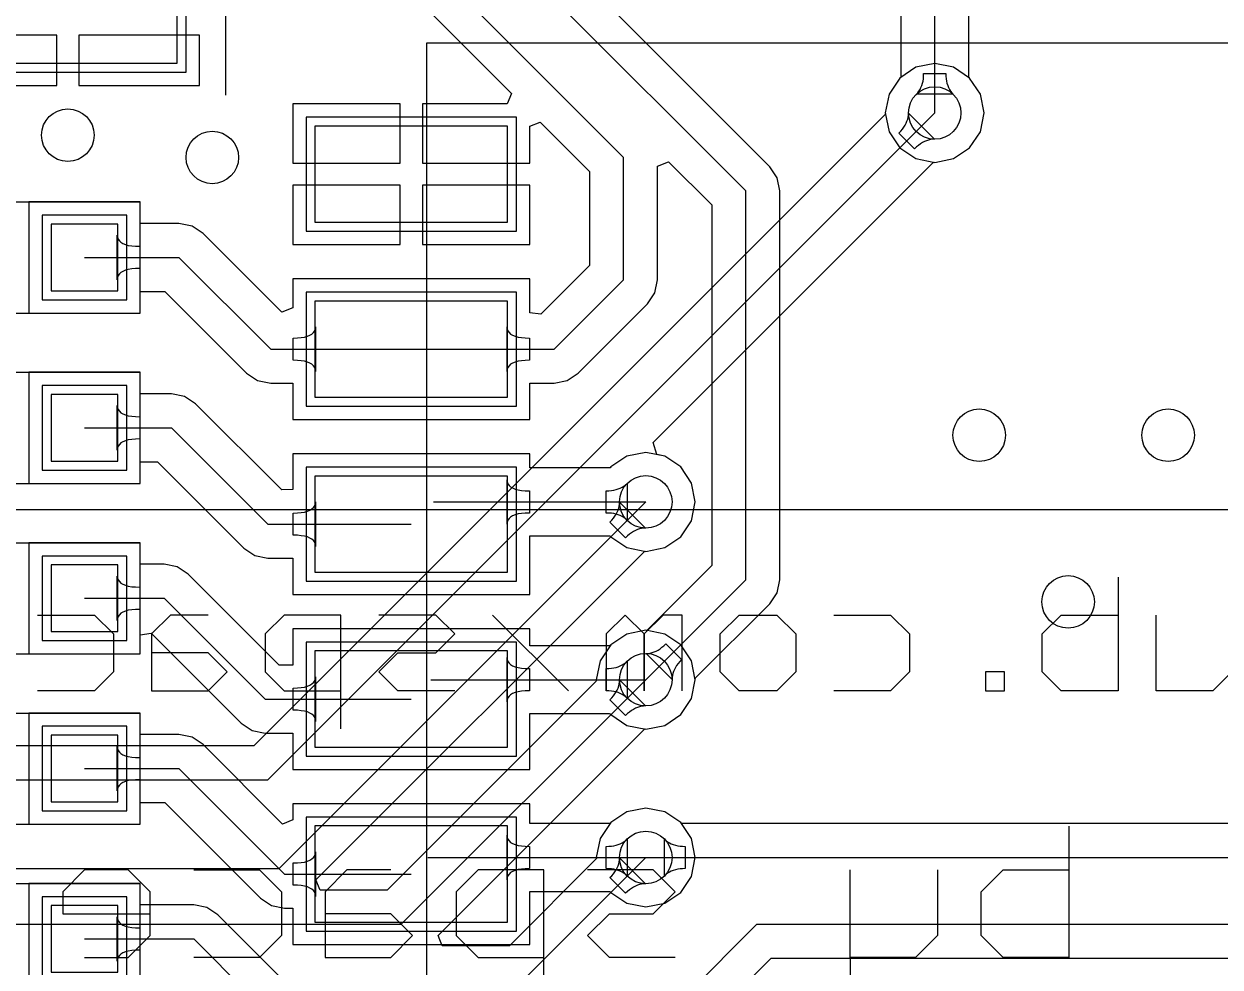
# Model space of a CAD drawing. Header units: millimetres. Extents: x 45 to 153, y 65 to 102.
# Drawn here: x 83.19 to 96.86, y 75.33 to 86.11 of the extents above; entities that cross this region are included whole.
import ezdxf

# ---------------------------------------------------------------- set-up
doc = ezdxf.new("R2010")
doc.units = ezdxf.units.MM
for name, color, linetype in [('BottomLayer', 5, 'Continuous'), ('BottomOverlay', 54, 'Continuous'), ('MultiLayer', 9, 'Continuous'), ('TopLayer', 1, 'Continuous'), ('TopOverlay', 2, 'Continuous'), ('TopPaste', 8, 'Continuous'), ('TopSolder', 216, 'Continuous')]:
    doc.layers.add(name, color=color, linetype=linetype)

# ---------------------------------------------------------------- blocks, each defined once
blk = doc.blocks.new('ESP_07_11')
at = {"layer": 'TopLayer'}
for p, q in [((-0.926, -6.502), (-0.926, -7.602)), ((1.274, -6.502), (-0.926, -6.502)), ((1.274, -7.602), (1.274, -6.502)), ((-0.926, -7.602), (1.274, -7.602)), ((-0.926, -8.502), (-0.926, -9.602)), ((1.274, -8.502), (-0.926, -8.502)), ((1.274, -9.602), (1.274, -8.502)), ((-0.926, -9.602), (1.274, -9.602)), ((-0.926, -10.502), (-0.926, -11.602)), ((1.274, -10.502), (-0.926, -10.502)), ((1.274, -11.602), (1.274, -10.502)), ((-0.926, -11.602), (1.274, -11.602)), ((-0.926, -12.502), (-0.926, -13.602)), ((1.274, -12.502), (-0.926, -12.502)), ((1.274, -13.602), (1.274, -12.502)), ((-0.926, -13.602), (1.274, -13.602)), ((-0.926, -14.502), (-0.926, -15.602)), ((1.274, -14.502), (-0.926, -14.502)), ((1.274, -15.602), (1.274, -14.502)), ((-0.926, -15.602), (1.274, -15.602))]:
    blk.add_line(p, q, dxfattribs=at)
at = {"layer": 'TopOverlay'}
for p, q in [((-0.003, 4.648), (-0.003, -16.552)), ((-0.003, -16.552), (-16.003, -16.552))]:
    blk.add_line(p, q, dxfattribs=at)
at = {"layer": 'TopPaste'}
for p, q in [((-0.926, -6.502), (-0.926, -7.602)), ((1.274, -6.502), (-0.926, -6.502)), ((1.274, -7.602), (1.274, -6.502)), ((-0.926, -7.602), (1.274, -7.602)), ((-0.926, -8.502), (-0.926, -9.602)), ((1.274, -8.502), (-0.926, -8.502)), ((1.274, -9.602), (1.274, -8.502)), ((-0.926, -9.602), (1.274, -9.602)), ((-0.926, -10.502), (-0.926, -11.602)), ((1.274, -10.502), (-0.926, -10.502)), ((1.274, -11.602), (1.274, -10.502)), ((-0.926, -11.602), (1.274, -11.602)), ((-0.926, -12.502), (-0.926, -13.602)), ((1.274, -12.502), (-0.926, -12.502)), ((1.274, -13.602), (1.274, -12.502)), ((-0.926, -13.602), (1.274, -13.602)), ((-0.926, -14.502), (-0.926, -15.602)), ((1.274, -14.502), (-0.926, -14.502)), ((1.274, -15.602), (1.274, -14.502)), ((-0.926, -15.602), (1.274, -15.602))]:
    blk.add_line(p, q, dxfattribs=at)
at = {"layer": 'TopSolder'}
for p, q in [((-1.028, -6.4), (-1.028, -7.703)), ((1.375, -6.4), (-1.028, -6.4)), ((1.375, -7.703), (1.375, -6.4)), ((-1.028, -7.703), (1.375, -7.703)), ((-1.028, -8.4), (-1.028, -9.703)), ((1.375, -8.4), (-1.028, -8.4)), ((1.375, -9.703), (1.375, -8.4)), ((-1.028, -9.703), (1.375, -9.703)), ((-1.028, -10.4), (-1.028, -11.703)), ((1.375, -10.4), (-1.028, -10.4)), ((1.375, -11.703), (1.375, -10.4)), ((-1.028, -11.703), (1.375, -11.703)), ((-1.028, -12.4), (-1.028, -13.703)), ((1.375, -12.4), (-1.028, -12.4)), ((1.375, -13.703), (1.375, -12.4)), ((-1.028, -13.703), (1.375, -13.703)), ((-1.028, -14.4), (-1.028, -15.703)), ((1.375, -14.4), (-1.028, -14.4)), ((1.375, -15.703), (1.375, -14.4)), ((-1.028, -15.703), (1.375, -15.703))]:
    blk.add_line(p, q, dxfattribs=at)
blk = doc.blocks.new('R0603_23')
at = {"layer": 'TopLayer'}
for p, q in [((-1.079, 0.381), (-1.079, -0.381)), ((-0.317, 0.381), (-1.079, 0.381)), ((-0.317, -0.381), (-0.317, 0.381)), ((0.317, 0.381), (0.317, -0.381)), ((1.079, 0.381), (0.317, 0.381)), ((1.079, -0.381), (1.079, 0.381)), ((-1.079, -0.381), (-0.317, -0.381)), ((0.317, -0.381), (1.079, -0.381))]:
    blk.add_line(p, q, dxfattribs=at)
at = {"layer": 'TopOverlay'}
for p, q in [((-1.333, -0.635), (-1.333, 0.635)), ((-1.333, 0.635), (1.333, 0.635)), ((1.333, -0.635), (1.333, 0.635)), ((-1.333, -0.635), (1.333, -0.635))]:
    blk.add_line(p, q, dxfattribs=at)
at = {"layer": 'TopPaste'}
for p, q in [((-1.079, 0.381), (-1.079, -0.381)), ((-0.317, 0.381), (-1.079, 0.381)), ((-0.317, -0.381), (-0.317, 0.381)), ((0.317, 0.381), (0.317, -0.381)), ((1.079, 0.381), (0.317, 0.381)), ((1.079, -0.381), (1.079, 0.381)), ((-1.079, -0.381), (-0.317, -0.381)), ((0.317, -0.381), (1.079, -0.381))]:
    blk.add_line(p, q, dxfattribs=at)
at = {"layer": 'TopSolder'}
for p, q in [((-1.181, 0.483), (-1.181, -0.483)), ((-0.216, 0.483), (-1.181, 0.483)), ((-0.216, -0.483), (-0.216, 0.483)), ((0.216, 0.483), (0.216, -0.483)), ((1.181, 0.483), (0.216, 0.483)), ((1.181, -0.483), (1.181, 0.483)), ((-1.181, -0.483), (-0.216, -0.483)), ((0.216, -0.483), (1.181, -0.483))]:
    blk.add_line(p, q, dxfattribs=at)
blk = doc.blocks.new('R0603_24')
at = {"layer": 'TopLayer'}
for p, q in [((-1.0795, 0.381), (-1.0795, -0.381)), ((-0.3175, 0.381), (-1.0795, 0.381)), ((-0.3175, -0.381), (-0.3175, 0.381)), ((0.3175, 0.381), (0.3175, -0.381)), ((1.0795, 0.381), (0.3175, 0.381)), ((1.0795, -0.381), (1.0795, 0.381)), ((-1.0795, -0.381), (-0.3175, -0.381)), ((0.3175, -0.381), (1.0795, -0.381))]:
    blk.add_line(p, q, dxfattribs=at)
at = {"layer": 'TopOverlay'}
for p, q in [((-1.3335, -0.635), (-1.3335, 0.635)), ((-1.3335, 0.635), (1.3335, 0.635)), ((1.3335, -0.635), (1.3335, 0.635)), ((-1.3335, -0.635), (1.3335, -0.635))]:
    blk.add_line(p, q, dxfattribs=at)
at = {"layer": 'TopPaste'}
for p, q in [((-1.0795, 0.381), (-1.0795, -0.381)), ((-0.3175, 0.381), (-1.0795, 0.381)), ((-0.3175, -0.381), (-0.3175, 0.381)), ((0.3175, 0.381), (0.3175, -0.381)), ((1.0795, 0.381), (0.3175, 0.381)), ((1.0795, -0.381), (1.0795, 0.381)), ((-1.0795, -0.381), (-0.3175, -0.381)), ((0.3175, -0.381), (1.0795, -0.381))]:
    blk.add_line(p, q, dxfattribs=at)
at = {"layer": 'TopSolder'}
for p, q in [((-1.1811, 0.4826), (-1.1811, -0.4826)), ((-0.2159, 0.4826), (-1.1811, 0.4826)), ((-0.2159, -0.4826), (-0.2159, 0.4826)), ((0.2159, 0.4826), (0.2159, -0.4826)), ((1.1811, 0.4826), (0.2159, 0.4826)), ((1.1811, -0.4826), (1.1811, 0.4826)), ((-1.1811, -0.4826), (-0.2159, -0.4826)), ((0.2159, -0.4826), (1.1811, -0.4826))]:
    blk.add_line(p, q, dxfattribs=at)
blk = doc.blocks.new('R0603_26')
at = {"layer": 'TopLayer'}
for p, q in [((-1.0795, 0.381), (-1.0795, -0.381)), ((-0.3175, 0.381), (-1.0795, 0.381)), ((-0.3175, -0.381), (-0.3175, 0.381)), ((0.3175, 0.381), (0.3175, -0.381)), ((1.0795, 0.381), (0.3175, 0.381)), ((1.0795, -0.381), (1.0795, 0.381)), ((-1.0795, -0.381), (-0.3175, -0.381)), ((0.3175, -0.381), (1.0795, -0.381))]:
    blk.add_line(p, q, dxfattribs=at)
at = {"layer": 'TopOverlay'}
for p, q in [((-1.3335, -0.635), (-1.3335, 0.635)), ((-1.3335, 0.635), (1.3335, 0.635)), ((1.3335, -0.635), (1.3335, 0.635)), ((-1.3335, -0.635), (1.3335, -0.635))]:
    blk.add_line(p, q, dxfattribs=at)
at = {"layer": 'TopPaste'}
for p, q in [((-1.0795, 0.381), (-1.0795, -0.381)), ((-0.3175, 0.381), (-1.0795, 0.381)), ((-0.3175, -0.381), (-0.3175, 0.381)), ((0.3175, 0.381), (0.3175, -0.381)), ((1.0795, 0.381), (0.3175, 0.381)), ((1.0795, -0.381), (1.0795, 0.381)), ((-1.0795, -0.381), (-0.3175, -0.381)), ((0.3175, -0.381), (1.0795, -0.381))]:
    blk.add_line(p, q, dxfattribs=at)
at = {"layer": 'TopSolder'}
for p, q in [((-1.1811, 0.4826), (-1.1811, -0.4826)), ((-0.2159, 0.4826), (-1.1811, 0.4826)), ((-0.2159, -0.4826), (-0.2159, 0.4826)), ((0.2159, 0.4826), (0.2159, -0.4826)), ((1.1811, 0.4826), (0.2159, 0.4826)), ((1.1811, -0.4826), (1.1811, 0.4826)), ((-1.1811, -0.4826), (-0.2159, -0.4826)), ((0.2159, -0.4826), (1.1811, -0.4826))]:
    blk.add_line(p, q, dxfattribs=at)
blk = doc.blocks.new('R0603_33')
at = {"layer": 'TopLayer'}
for p, q in [((-1.0795, 0.381), (-1.0795, -0.381)), ((-0.3175, 0.381), (-1.0795, 0.381)), ((-0.3175, -0.381), (-0.3175, 0.381)), ((0.3175, 0.381), (0.3175, -0.381)), ((1.0795, 0.381), (0.3175, 0.381)), ((1.0795, -0.381), (1.0795, 0.381)), ((-1.0795, -0.381), (-0.3175, -0.381)), ((0.3175, -0.381), (1.0795, -0.381))]:
    blk.add_line(p, q, dxfattribs=at)
at = {"layer": 'TopOverlay'}
for p, q in [((-1.3335, -0.635), (-1.3335, 0.635)), ((-1.3335, 0.635), (1.3335, 0.635)), ((1.3335, -0.635), (1.3335, 0.635)), ((-1.3335, -0.635), (1.3335, -0.635))]:
    blk.add_line(p, q, dxfattribs=at)
at = {"layer": 'TopPaste'}
for p, q in [((-1.0795, 0.381), (-1.0795, -0.381)), ((-0.3175, 0.381), (-1.0795, 0.381)), ((-0.3175, -0.381), (-0.3175, 0.381)), ((0.3175, 0.381), (0.3175, -0.381)), ((1.0795, 0.381), (0.3175, 0.381)), ((1.0795, -0.381), (1.0795, 0.381)), ((-1.0795, -0.381), (-0.3175, -0.381)), ((0.3175, -0.381), (1.0795, -0.381))]:
    blk.add_line(p, q, dxfattribs=at)
at = {"layer": 'TopSolder'}
for p, q in [((-1.1811, 0.4826), (-1.1811, -0.4826)), ((-0.2159, 0.4826), (-1.1811, 0.4826)), ((-0.2159, -0.4826), (-0.2159, 0.4826)), ((0.2159, 0.4826), (0.2159, -0.4826)), ((1.1811, 0.4826), (0.2159, 0.4826)), ((1.1811, -0.4826), (1.1811, 0.4826)), ((-1.1811, -0.4826), (-0.2159, -0.4826)), ((0.2159, -0.4826), (1.1811, -0.4826))]:
    blk.add_line(p, q, dxfattribs=at)
blk = doc.blocks.new('R0603_34')
at = {"layer": 'TopLayer'}
for p, q in [((-1.0795, 0.381), (-1.0795, -0.381)), ((-0.3175, 0.381), (-1.0795, 0.381)), ((-0.3175, -0.381), (-0.3175, 0.381)), ((0.3175, 0.381), (0.3175, -0.381)), ((1.0795, 0.381), (0.3175, 0.381)), ((1.0795, -0.381), (1.0795, 0.381)), ((-1.0795, -0.381), (-0.3175, -0.381)), ((0.3175, -0.381), (1.0795, -0.381))]:
    blk.add_line(p, q, dxfattribs=at)
at = {"layer": 'TopOverlay'}
for p, q in [((-1.3335, -0.635), (-1.3335, 0.635)), ((-1.3335, 0.635), (1.3335, 0.635)), ((1.3335, -0.635), (1.3335, 0.635)), ((-1.3335, -0.635), (1.3335, -0.635))]:
    blk.add_line(p, q, dxfattribs=at)
at = {"layer": 'TopPaste'}
for p, q in [((-1.0795, 0.381), (-1.0795, -0.381)), ((-0.3175, 0.381), (-1.0795, 0.381)), ((-0.3175, -0.381), (-0.3175, 0.381)), ((0.3175, 0.381), (0.3175, -0.381)), ((1.0795, 0.381), (0.3175, 0.381)), ((1.0795, -0.381), (1.0795, 0.381)), ((-1.0795, -0.381), (-0.3175, -0.381)), ((0.3175, -0.381), (1.0795, -0.381))]:
    blk.add_line(p, q, dxfattribs=at)
at = {"layer": 'TopSolder'}
for p, q in [((-1.1811, 0.4826), (-1.1811, -0.4826)), ((-0.2159, 0.4826), (-1.1811, 0.4826)), ((-0.2159, -0.4826), (-0.2159, 0.4826)), ((0.2159, 0.4826), (0.2159, -0.4826)), ((1.1811, 0.4826), (0.2159, 0.4826)), ((1.1811, -0.4826), (1.1811, 0.4826)), ((-1.1811, -0.4826), (-0.2159, -0.4826)), ((0.2159, -0.4826), (1.1811, -0.4826))]:
    blk.add_line(p, q, dxfattribs=at)
blk = doc.blocks.new('__2812__41')
at = {"layer": 'TopLayer'}
for p, q in [((-1.25, 0.45), (-1.25, -0.45)), ((1.25, 0.45), (-1.25, 0.45)), ((1.25, -0.45), (1.25, 0.45)), ((3.65, 0.45), (3.65, -0.45)), ((6.15, 0.45), (3.65, 0.45)), ((6.15, -0.45), (6.15, 0.45)), ((-1.25, -0.45), (1.25, -0.45)), ((3.65, -0.45), (6.15, -0.45)), ((-1.25, -2.85), (-1.25, -3.75)), ((1.25, -2.85), (-1.25, -2.85)), ((1.25, -3.75), (1.25, -2.85)), ((3.65, -2.85), (3.65, -3.75)), ((6.15, -2.85), (3.65, -2.85)), ((6.15, -3.75), (6.15, -2.85)), ((-1.25, -3.75), (1.25, -3.75)), ((3.65, -3.75), (6.15, -3.75))]:
    blk.add_line(p, q, dxfattribs=at)
at = {"layer": 'TopOverlay'}
blk.add_line((6.706, -4.115), (6.706, -2.388), dxfattribs=at)
blk.add_circle((2.413, -1.499), 1.255, dxfattribs=at)
at = {"layer": 'TopPaste'}
for p, q in [((-1.25, 0.45), (-1.25, -0.45)), ((1.25, 0.45), (-1.25, 0.45)), ((1.25, -0.45), (1.25, 0.45)), ((3.65, 0.45), (3.65, -0.45)), ((6.15, 0.45), (3.65, 0.45)), ((6.15, -0.45), (6.15, 0.45)), ((-1.25, -0.45), (1.25, -0.45)), ((3.65, -0.45), (6.15, -0.45)), ((-1.25, -2.85), (-1.25, -3.75)), ((1.25, -2.85), (-1.25, -2.85)), ((1.25, -3.75), (1.25, -2.85)), ((3.65, -2.85), (3.65, -3.75)), ((6.15, -2.85), (3.65, -2.85)), ((6.15, -3.75), (6.15, -2.85)), ((-1.25, -3.75), (1.25, -3.75)), ((3.65, -3.75), (6.15, -3.75))]:
    blk.add_line(p, q, dxfattribs=at)
at = {"layer": 'TopSolder'}
for p, q in [((-1.352, 0.552), (-1.352, -0.552)), ((1.352, 0.552), (-1.352, 0.552)), ((1.352, -0.552), (1.352, 0.552)), ((3.548, 0.552), (3.548, -0.552)), ((6.252, 0.552), (3.548, 0.552)), ((6.252, -0.552), (6.252, 0.552)), ((-1.352, -0.552), (1.352, -0.552)), ((3.548, -0.552), (6.252, -0.552)), ((-1.352, -2.748), (-1.352, -3.852)), ((1.352, -2.748), (-1.352, -2.748)), ((1.352, -3.852), (1.352, -2.748)), ((3.548, -2.748), (3.548, -3.852)), ((6.252, -2.748), (3.548, -2.748)), ((6.252, -3.852), (6.252, -2.748)), ((-1.352, -3.852), (1.352, -3.852)), ((3.548, -3.852), (6.252, -3.852))]:
    blk.add_line(p, q, dxfattribs=at)
blk = doc.blocks.new('18650_SMT_B_66')
at = {"layer": 'BottomOverlay'}
blk.add_line((69.985, 9.42), (-7.015, 9.42), dxfattribs=at)

msp = doc.modelspace()

# ---------------------------------------------------------------- linework, layer by layer
at = {"layer": 'BottomLayer'}
for p, q in [((93.383, 85.612), (93.2, 85.489)), ((93.599, 85.655), (93.383, 85.612)), ((93.815, 85.612), (93.599, 85.655)), ((93.998, 85.489), (93.815, 85.612)), ((93.2, 85.489), (93.077, 85.306)), ((94.121, 85.306), (93.998, 85.489)), ((93.077, 85.306), (93.034, 85.09)), ((94.164, 85.09), (94.121, 85.306)), ((93.029, 85.07), (85.818, 77.858)), ((85.979, 77.47), (93.599, 85.09)), ((93.032, 85.074), (93.029, 85.07)), ((93.036, 85.08), (93.032, 85.074)), ((93.034, 85.09), (93.036, 85.08)), ((93.282, 84.995), (93.29, 85.018)), ((93.29, 85.018), (93.295, 85.041)), ((93.295, 85.041), (93.298, 85.064)), ((93.298, 85.064), (93.299, 85.087)), ((93.299, 85.087), (93.596, 84.79)), ((94.121, 84.874), (94.164, 85.09)), ((93.19, 84.86), (93.211, 84.882)), ((93.211, 84.882), (93.229, 84.905)), ((93.229, 84.905), (93.246, 84.927)), ((93.246, 84.927), (93.26, 84.95)), ((93.26, 84.95), (93.272, 84.972)), ((93.272, 84.972), (93.282, 84.995)), ((93.369, 84.681), (93.19, 84.86)), ((93.459, 84.751), (93.436, 84.737)), ((93.481, 84.763), (93.459, 84.751)), ((93.504, 84.773), (93.481, 84.763)), ((93.527, 84.781), (93.504, 84.773)), ((93.55, 84.786), (93.527, 84.781)), ((93.573, 84.789), (93.55, 84.786)), ((93.596, 84.79), (93.573, 84.789)), ((93.998, 84.691), (94.121, 84.874)), ((93.391, 84.702), (93.369, 84.681)), ((93.414, 84.72), (93.391, 84.702)), ((93.436, 84.737), (93.414, 84.72)), ((93.815, 84.568), (93.998, 84.691)), ((90.381, 81.323), (93.579, 84.52)), ((93.579, 84.52), (93.583, 84.523)), ((93.583, 84.523), (93.589, 84.527)), ((93.589, 84.527), (93.599, 84.525)), ((93.599, 84.525), (93.815, 84.568)), ((90.423, 81.185), (90.381, 81.323)), ((90.513, 81.167), (90.423, 81.185)), ((90.696, 81.044), (90.513, 81.167)), ((90.819, 80.861), (90.696, 81.044)), ((90.862, 80.645), (90.819, 80.861)), ((86.106, 76.454), (90.297, 80.645)), ((90.819, 80.429), (90.862, 80.645)), ((89.958, 80.505), (89.97, 80.527)), ((89.97, 80.527), (89.98, 80.55)), ((89.98, 80.55), (89.988, 80.573)), ((89.988, 80.573), (89.993, 80.596)), ((89.993, 80.596), (89.996, 80.619)), ((89.996, 80.619), (89.997, 80.642)), ((89.997, 80.642), (90.294, 80.345)), ((89.888, 80.415), (89.909, 80.437)), ((90.067, 80.236), (89.888, 80.415)), ((89.909, 80.437), (89.927, 80.46)), ((89.927, 80.46), (89.944, 80.482)), ((89.944, 80.482), (89.958, 80.505)), ((90.696, 80.246), (90.819, 80.429)), ((90.089, 80.257), (90.067, 80.236)), ((90.112, 80.275), (90.089, 80.257)), ((90.134, 80.292), (90.112, 80.275)), ((90.157, 80.306), (90.134, 80.292)), ((90.179, 80.318), (90.157, 80.306)), ((90.202, 80.328), (90.179, 80.318)), ((90.225, 80.336), (90.202, 80.328)), ((90.248, 80.341), (90.225, 80.336)), ((90.271, 80.344), (90.248, 80.341)), ((90.294, 80.345), (90.271, 80.344)), ((90.513, 80.123), (90.696, 80.246)), ((90.297, 80.08), (90.513, 80.123)), ((86.526, 76.325), (90.277, 80.075)), ((90.277, 80.075), (90.281, 80.078)), ((90.281, 80.078), (90.287, 80.082)), ((90.287, 80.082), (90.297, 80.08)), ((90.297, 79.178), (90.081, 79.135)), ((90.513, 79.135), (90.297, 79.178)), ((89.898, 79.012), (89.775, 78.829)), ((90.081, 79.135), (89.898, 79.012)), ((90.696, 79.012), (90.513, 79.135)), ((90.819, 78.829), (90.696, 79.012)), ((89.775, 78.829), (89.732, 78.613)), ((90.862, 78.613), (90.819, 78.829)), ((89.727, 78.593), (87.342, 76.207)), ((87.503, 75.819), (90.297, 78.613)), ((89.73, 78.597), (89.727, 78.593)), ((89.734, 78.603), (89.73, 78.597)), ((89.732, 78.613), (89.734, 78.603)), ((89.996, 78.587), (89.997, 78.61)), ((89.997, 78.61), (90.294, 78.313)), ((90.819, 78.397), (90.862, 78.613)), ((89.944, 78.45), (89.958, 78.473)), ((89.958, 78.473), (89.97, 78.495)), ((89.97, 78.495), (89.98, 78.518)), ((89.98, 78.518), (89.988, 78.541)), ((89.988, 78.541), (89.993, 78.564)), ((89.993, 78.564), (89.996, 78.587)), ((89.888, 78.383), (89.909, 78.405)), ((90.067, 78.204), (89.888, 78.383)), ((89.909, 78.405), (89.927, 78.428)), ((89.927, 78.428), (89.944, 78.45)), ((90.696, 78.214), (90.819, 78.397)), ((90.089, 78.225), (90.067, 78.204)), ((90.112, 78.243), (90.089, 78.225)), ((90.134, 78.26), (90.112, 78.243)), ((90.157, 78.274), (90.134, 78.26)), ((90.179, 78.286), (90.157, 78.274)), ((90.202, 78.296), (90.179, 78.286)), ((90.225, 78.304), (90.202, 78.296)), ((90.248, 78.309), (90.225, 78.304)), ((90.271, 78.312), (90.248, 78.309)), ((90.294, 78.313), (90.271, 78.312)), ((90.513, 78.091), (90.696, 78.214)), ((90.277, 78.043), (90.281, 78.046)), ((90.281, 78.046), (90.287, 78.05)), ((90.287, 78.05), (90.297, 78.048)), ((90.297, 78.048), (90.513, 78.091)), ((87.923, 75.69), (90.277, 78.043)), ((85.818, 77.858), (80.3, 77.858)), ((79.883, 77.47), (85.979, 77.47)), ((90.081, 77.103), (89.898, 76.98)), ((90.297, 77.146), (90.081, 77.103)), ((90.513, 77.103), (90.297, 77.146)), ((90.696, 76.98), (90.513, 77.103)), ((89.898, 76.98), (89.775, 76.797)), ((90.702, 76.972), (90.696, 76.98)), ((90.709, 76.97), (90.702, 76.972)), ((90.714, 76.969), (90.709, 76.97)), ((106.426, 76.969), (90.714, 76.969)), ((89.775, 76.797), (89.732, 76.581)), ((90.511, 76.371), (90.511, 76.791)), ((90.511, 76.791), (90.528, 76.775)), ((90.528, 76.775), (90.547, 76.761)), ((90.547, 76.761), (90.567, 76.749)), ((90.567, 76.749), (90.588, 76.738)), ((90.588, 76.738), (90.611, 76.729)), ((90.611, 76.729), (90.636, 76.721)), ((90.636, 76.721), (90.662, 76.715)), ((90.662, 76.715), (90.689, 76.711)), ((90.689, 76.711), (90.718, 76.709)), ((90.718, 76.709), (90.749, 76.708)), ((90.749, 76.708), (90.749, 76.454)), ((89.727, 76.561), (88.739, 75.572)), ((88.9, 75.184), (90.297, 76.581)), ((89.73, 76.565), (89.727, 76.561)), ((89.734, 76.571), (89.73, 76.565)), ((89.732, 76.581), (89.734, 76.571)), ((89.993, 76.532), (89.996, 76.555)), ((89.996, 76.555), (89.997, 76.578)), ((89.997, 76.578), (90.294, 76.281)), ((90.297, 76.581), (106.426, 76.581)), ((69.215, 76.454), (86.106, 76.454)), ((89.927, 76.396), (89.944, 76.418)), ((89.944, 76.418), (89.958, 76.441)), ((89.958, 76.441), (89.97, 76.463)), ((89.97, 76.463), (89.98, 76.486)), ((89.98, 76.486), (89.988, 76.509)), ((89.988, 76.509), (89.993, 76.532)), ((90.567, 76.413), (90.547, 76.401)), ((90.588, 76.424), (90.567, 76.413)), ((90.611, 76.433), (90.588, 76.424)), ((90.636, 76.441), (90.611, 76.433)), ((90.662, 76.447), (90.636, 76.441)), ((90.689, 76.451), (90.662, 76.447)), ((90.718, 76.453), (90.689, 76.451)), ((90.749, 76.454), (90.718, 76.453)), ((86.575, 76.207), (86.526, 76.325)), ((89.888, 76.351), (89.909, 76.373)), ((90.067, 76.172), (89.888, 76.351)), ((89.909, 76.373), (89.927, 76.396)), ((90.225, 76.272), (90.202, 76.264)), ((90.248, 76.277), (90.225, 76.272)), ((90.271, 76.28), (90.248, 76.277)), ((90.294, 76.281), (90.271, 76.28)), ((90.528, 76.387), (90.511, 76.371)), ((90.547, 76.401), (90.528, 76.387)), ((87.342, 76.207), (86.575, 76.207)), ((90.089, 76.193), (90.067, 76.172)), ((90.112, 76.211), (90.089, 76.193)), ((90.134, 76.228), (90.112, 76.211)), ((90.157, 76.242), (90.134, 76.228)), ((90.179, 76.254), (90.157, 76.242)), ((90.202, 76.264), (90.179, 76.254)), ((71.12, 75.819), (87.503, 75.819)), ((90.297, 74.549), (91.567, 75.819)), ((91.567, 75.819), (105.283, 75.819)), ((87.972, 75.572), (87.923, 75.69)), ((88.739, 75.572), (87.972, 75.572)), ((90.867, 74.569), (91.728, 75.431)), ((91.728, 75.431), (105.122, 75.431))]:
    msp.add_line(p, q, dxfattribs=at)
for centre in [(93.599, 85.09), (83.693, 84.836), (85.344, 84.582), (94.107, 81.407), (96.266, 81.407), (90.297, 80.645), (95.123, 79.502), (90.297, 78.613), (90.297, 76.581)]:
    msp.add_circle(centre, 0.3, dxfattribs=at)
at = {"layer": 'BottomOverlay'}
for p, q in [((95.694, 79.786), (95.694, 78.486)), ((83.348, 79.352), (83.998, 79.352)), ((83.998, 79.352), (84.215, 79.136)), ((84.865, 79.352), (84.648, 79.136)), ((85.298, 79.352), (84.865, 79.352)), ((86.164, 79.352), (85.948, 79.136)), ((86.814, 79.352), (86.164, 79.352)), ((86.814, 78.053), (86.814, 79.352)), ((87.897, 79.352), (87.247, 79.352)), ((88.114, 79.136), (87.897, 79.352)), ((89.413, 78.486), (88.547, 79.352)), ((90.063, 79.352), (89.846, 79.136)), ((90.28, 79.136), (90.063, 79.352)), ((90.496, 79.352), (90.28, 79.136)), ((90.713, 79.352), (90.496, 79.352)), ((90.713, 78.486), (90.713, 79.352)), ((91.146, 79.136), (91.363, 79.352)), ((91.363, 79.352), (91.796, 79.352)), ((91.796, 79.352), (92.012, 79.136)), ((92.445, 79.352), (93.095, 79.352)), ((93.095, 79.352), (93.312, 79.136)), ((94.828, 79.136), (95.045, 79.352)), ((95.045, 79.352), (95.694, 79.352)), ((96.128, 78.486), (96.128, 79.352)), ((84.215, 79.136), (84.215, 78.703)), ((84.648, 79.136), (84.648, 78.486)), ((85.948, 79.136), (85.948, 78.703)), ((87.897, 78.919), (88.114, 79.136)), ((89.846, 79.136), (89.846, 78.486)), ((90.28, 79.136), (90.28, 78.486)), ((90.28, 78.486), (90.28, 79.136)), ((91.146, 78.703), (91.146, 79.136)), ((92.012, 79.136), (92.012, 78.703)), ((93.312, 79.136), (93.312, 78.703)), ((94.828, 78.919), (94.828, 79.136)), ((85.298, 78.919), (84.648, 78.919)), ((85.514, 78.703), (85.298, 78.919)), ((87.247, 78.703), (87.464, 78.919)), ((87.464, 78.919), (87.897, 78.919)), ((94.828, 78.703), (94.828, 78.919)), ((84.215, 78.703), (83.998, 78.486)), ((85.298, 78.486), (85.514, 78.703)), ((85.948, 78.703), (86.164, 78.486)), ((87.464, 78.486), (87.247, 78.703)), ((91.363, 78.486), (91.146, 78.703)), ((92.012, 78.703), (91.796, 78.486)), ((93.312, 78.703), (93.095, 78.486)), ((94.395, 78.703), (94.178, 78.703)), ((94.178, 78.703), (94.178, 78.486)), ((94.395, 78.486), (94.395, 78.703)), ((95.045, 78.486), (94.828, 78.703)), ((96.994, 78.703), (96.777, 78.486)), ((83.998, 78.486), (83.348, 78.486)), ((84.648, 78.486), (85.298, 78.486)), ((86.164, 78.486), (86.814, 78.486)), ((88.114, 78.486), (87.464, 78.486)), ((91.796, 78.486), (91.363, 78.486)), ((93.095, 78.486), (92.445, 78.486)), ((94.178, 78.486), (94.395, 78.486)), ((95.694, 78.486), (95.045, 78.486)), ((96.777, 78.486), (96.128, 78.486)), ((95.13, 76.938), (95.13, 75.438)), ((83.884, 76.438), (83.634, 76.188)), ((84.384, 76.438), (83.884, 76.438)), ((84.634, 76.188), (84.384, 76.438)), ((85.133, 76.438), (85.883, 76.438)), ((85.883, 76.438), (86.133, 76.188)), ((86.883, 76.438), (86.633, 76.188)), ((87.383, 76.438), (86.883, 76.438)), ((88.382, 76.438), (88.132, 76.188)), ((89.132, 76.438), (88.382, 76.438)), ((89.132, 74.938), (89.132, 76.438)), ((90.382, 76.438), (89.632, 76.438)), ((90.632, 76.188), (90.382, 76.438)), ((92.631, 75.438), (92.631, 76.438)), ((93.631, 76.438), (93.631, 75.688)), ((94.131, 76.188), (94.38, 76.438)), ((94.38, 76.438), (95.13, 76.438)), ((83.634, 76.188), (83.634, 75.938)), ((84.634, 75.688), (84.634, 76.188)), ((86.133, 76.188), (86.133, 75.688)), ((86.633, 76.188), (86.633, 75.438)), ((88.132, 76.188), (88.132, 75.688)), ((90.382, 75.938), (90.632, 76.188)), ((94.131, 75.938), (94.131, 76.188)), ((83.634, 75.938), (84.634, 75.938)), ((87.383, 75.938), (86.633, 75.938)), ((87.633, 75.688), (87.383, 75.938)), ((89.632, 75.688), (89.882, 75.938)), ((89.882, 75.938), (90.382, 75.938)), ((94.131, 75.688), (94.131, 75.938)), ((84.384, 75.438), (84.634, 75.688)), ((86.133, 75.688), (85.883, 75.438)), ((87.383, 75.438), (87.633, 75.688)), ((88.132, 75.688), (88.382, 75.438)), ((89.882, 75.438), (89.632, 75.688)), ((93.631, 75.688), (93.381, 75.438)), ((94.38, 75.438), (94.131, 75.688)), ((83.884, 75.438), (84.384, 75.438)), ((85.883, 75.438), (85.133, 75.438)), ((86.633, 75.438), (87.383, 75.438)), ((88.382, 75.438), (89.132, 75.438)), ((90.632, 75.438), (89.882, 75.438)), ((93.381, 75.438), (92.631, 75.438)), ((92.631, 75.438), (92.631, 75.188)), ((95.13, 75.438), (94.38, 75.438))]:
    msp.add_line(p, q, dxfattribs=at)
at = {"layer": 'MultiLayer'}
for centre in [(93.599, 85.09), (83.693, 84.836), (85.344, 84.582), (94.107, 81.407), (96.266, 81.407), (90.297, 80.645), (95.123, 79.502), (90.297, 78.613), (90.297, 76.581)]:
    msp.add_circle(centre, 0.3, dxfattribs=at)
at = {"layer": 'TopLayer'}
for p, q in [((91.715, 84.476), (88.468, 87.722)), ((88.08, 87.561), (91.44, 84.201)), ((93.599, 85.09), (93.599, 87.376)), ((87.63, 86.995), (90.043, 84.582)), ((93.211, 86.741), (93.211, 85.507)), ((93.987, 85.507), (93.987, 86.741)), ((87.469, 86.607), (88.763, 85.312)), ((83.566, 85.981), (82.189, 85.981)), ((83.566, 85.404), (83.566, 85.981)), ((85.197, 85.981), (83.82, 85.981)), ((83.82, 85.981), (83.82, 85.404)), ((85.197, 85.404), (85.197, 85.981)), ((93.2, 85.489), (93.077, 85.306)), ((93.208, 85.495), (93.2, 85.489)), ((93.21, 85.502), (93.208, 85.495)), ((93.211, 85.507), (93.21, 85.502)), ((93.451, 85.404), (93.459, 85.429)), ((93.459, 85.429), (93.465, 85.455)), ((93.465, 85.455), (93.469, 85.482)), ((93.469, 85.482), (93.471, 85.511)), ((93.471, 85.511), (93.472, 85.542)), ((93.472, 85.542), (93.726, 85.542)), ((93.726, 85.542), (93.727, 85.511)), ((93.727, 85.511), (93.729, 85.482)), ((93.729, 85.482), (93.733, 85.455)), ((93.733, 85.455), (93.739, 85.429)), ((93.739, 85.429), (93.747, 85.404)), ((93.988, 85.502), (93.987, 85.507)), ((93.99, 85.495), (93.988, 85.502)), ((93.998, 85.489), (93.99, 85.495)), ((94.121, 85.306), (93.998, 85.489)), ((82.189, 85.404), (83.566, 85.404)), ((83.82, 85.404), (85.197, 85.404)), ((88.763, 85.312), (88.715, 85.195)), ((93.077, 85.306), (93.034, 85.09)), ((93.389, 85.304), (93.405, 85.321)), ((93.809, 85.304), (93.389, 85.304)), ((93.405, 85.321), (93.419, 85.34)), ((93.419, 85.34), (93.431, 85.36)), ((93.431, 85.36), (93.442, 85.381)), ((93.442, 85.381), (93.451, 85.404)), ((93.747, 85.404), (93.756, 85.381)), ((93.756, 85.381), (93.767, 85.36)), ((93.767, 85.36), (93.779, 85.34)), ((93.779, 85.34), (93.793, 85.321)), ((93.793, 85.321), (93.809, 85.304)), ((94.164, 85.09), (94.121, 85.306)), ((87.491, 85.195), (86.264, 85.195)), ((86.264, 85.195), (86.264, 84.518)), ((87.491, 84.518), (87.491, 85.195)), ((88.715, 85.195), (87.745, 85.195)), ((87.745, 85.195), (87.745, 84.518)), ((93.034, 85.09), (93.077, 84.874)), ((94.121, 84.874), (94.164, 85.09)), ((88.972, 84.938), (89.089, 84.987)), ((88.972, 84.518), (88.972, 84.938)), ((89.089, 84.987), (89.655, 84.421)), ((93.077, 84.874), (93.2, 84.691)), ((93.998, 84.691), (94.121, 84.874)), ((93.2, 84.691), (93.383, 84.568)), ((93.815, 84.568), (93.998, 84.691)), ((86.264, 84.518), (87.491, 84.518)), ((87.745, 84.518), (88.972, 84.518)), ((90.043, 83.185), (90.043, 84.582)), ((90.431, 84.481), (90.558, 84.533)), ((90.431, 83.185), (90.431, 84.481)), ((90.558, 84.533), (91.052, 84.04)), ((91.799, 84.35), (91.715, 84.476)), ((93.383, 84.568), (93.599, 84.525)), ((93.599, 84.525), (93.815, 84.568)), ((89.655, 84.421), (89.655, 83.346)), ((91.828, 84.201), (91.799, 84.35)), ((87.491, 84.264), (86.264, 84.264)), ((86.264, 84.264), (86.264, 83.587)), ((87.491, 83.587), (87.491, 84.264)), ((88.972, 84.264), (87.745, 84.264)), ((87.745, 84.264), (87.745, 83.587)), ((88.972, 83.587), (88.972, 84.264)), ((91.44, 79.756), (91.44, 84.201)), ((91.828, 79.756), (91.828, 84.201)), ((84.518, 84.074), (83.248, 84.074)), ((83.248, 84.074), (83.248, 82.804)), ((84.518, 83.827), (84.518, 84.074)), ((91.052, 84.04), (91.052, 79.917)), ((84.963, 83.827), (84.518, 83.827)), ((85.112, 83.798), (84.963, 83.827)), ((85.238, 83.714), (85.112, 83.798)), ((84.258, 83.185), (84.258, 83.693)), ((84.258, 83.693), (84.261, 83.669)), ((84.261, 83.669), (84.269, 83.647)), ((86.137, 82.815), (85.238, 83.714)), ((84.269, 83.647), (84.282, 83.628)), ((84.282, 83.628), (84.3, 83.612)), ((84.3, 83.612), (84.323, 83.598)), ((84.323, 83.598), (84.351, 83.586)), ((84.351, 83.586), (84.384, 83.577)), ((84.384, 83.577), (84.423, 83.571)), ((84.423, 83.571), (84.467, 83.567)), ((84.467, 83.567), (84.515, 83.566)), ((84.515, 83.566), (84.515, 83.312)), ((86.264, 83.587), (87.491, 83.587)), ((87.745, 83.587), (88.972, 83.587)), ((83.883, 83.439), (84.963, 83.439)), ((84.963, 83.439), (86.011, 82.391)), ((84.282, 83.25), (84.269, 83.231)), ((84.3, 83.266), (84.282, 83.25)), ((84.323, 83.28), (84.3, 83.266)), ((84.351, 83.292), (84.323, 83.28)), ((84.384, 83.301), (84.351, 83.292)), ((84.423, 83.307), (84.384, 83.301)), ((84.467, 83.311), (84.423, 83.307)), ((84.515, 83.312), (84.467, 83.311)), ((89.655, 83.346), (89.099, 82.79)), ((84.261, 83.209), (84.258, 83.185)), ((84.269, 83.231), (84.261, 83.209)), ((88.972, 83.195), (86.264, 83.195)), ((86.264, 83.195), (86.264, 82.864)), ((88.972, 82.805), (88.972, 83.195)), ((89.249, 82.391), (90.043, 83.185)), ((90.402, 83.036), (90.431, 83.185)), ((84.518, 82.804), (84.518, 83.051)), ((84.518, 83.051), (84.802, 83.051)), ((84.802, 83.051), (85.736, 82.116)), ((90.318, 82.91), (90.402, 83.036)), ((86.264, 82.864), (86.137, 82.815)), ((89.524, 82.116), (90.318, 82.91)), ((83.248, 82.804), (84.518, 82.804)), ((89.099, 82.79), (88.972, 82.805)), ((86.46, 82.55), (86.483, 82.564)), ((86.483, 82.564), (86.501, 82.58)), ((86.501, 82.58), (86.514, 82.599)), ((86.514, 82.599), (86.521, 82.621)), ((86.521, 82.621), (86.524, 82.645)), ((86.524, 82.645), (86.524, 82.137)), ((88.712, 82.137), (88.712, 82.645)), ((88.712, 82.645), (88.714, 82.621)), ((88.714, 82.621), (88.722, 82.599)), ((88.722, 82.599), (88.735, 82.58)), ((88.735, 82.58), (88.753, 82.564)), ((88.753, 82.564), (88.776, 82.55)), ((86.267, 82.518), (86.316, 82.519)), ((86.267, 82.264), (86.267, 82.518)), ((86.316, 82.519), (86.359, 82.523)), ((86.359, 82.523), (86.398, 82.529)), ((86.398, 82.529), (86.431, 82.538)), ((86.431, 82.538), (86.46, 82.55)), ((88.776, 82.55), (88.804, 82.538)), ((88.804, 82.538), (88.838, 82.529)), ((88.838, 82.529), (88.876, 82.523)), ((88.876, 82.523), (88.92, 82.519)), ((88.92, 82.519), (88.969, 82.518)), ((88.969, 82.518), (88.969, 82.264)), ((86.011, 82.391), (87.618, 82.391)), ((87.618, 82.391), (89.249, 82.391)), ((86.316, 82.263), (86.267, 82.264)), ((86.359, 82.259), (86.316, 82.263)), ((86.398, 82.253), (86.359, 82.259)), ((86.431, 82.244), (86.398, 82.253)), ((86.46, 82.232), (86.431, 82.244)), ((86.483, 82.218), (86.46, 82.232)), ((86.501, 82.202), (86.483, 82.218)), ((86.514, 82.183), (86.501, 82.202)), ((86.521, 82.161), (86.514, 82.183)), ((86.524, 82.137), (86.521, 82.161)), ((88.714, 82.161), (88.712, 82.137)), ((88.722, 82.183), (88.714, 82.161)), ((88.735, 82.202), (88.722, 82.183)), ((88.753, 82.218), (88.735, 82.202)), ((88.776, 82.232), (88.753, 82.218)), ((88.804, 82.244), (88.776, 82.232)), ((88.838, 82.253), (88.804, 82.244)), ((88.876, 82.259), (88.838, 82.253)), ((88.92, 82.263), (88.876, 82.259)), ((88.969, 82.264), (88.92, 82.263)), ((84.518, 82.127), (83.248, 82.127)), ((83.248, 82.127), (83.248, 80.857)), ((84.518, 81.88), (84.518, 82.127)), ((85.736, 82.116), (85.862, 82.032)), ((85.862, 82.032), (86.011, 82.003)), ((89.249, 82.003), (89.398, 82.032)), ((89.398, 82.032), (89.524, 82.116)), ((84.878, 81.88), (84.518, 81.88)), ((85.027, 81.851), (84.878, 81.88)), ((86.011, 82.003), (86.264, 82.003)), ((86.264, 82.003), (86.264, 81.587)), ((88.972, 81.587), (88.972, 82.003)), ((88.972, 82.003), (89.249, 82.003)), ((84.258, 81.238), (84.258, 81.746)), ((84.258, 81.746), (84.261, 81.722)), ((85.153, 81.766), (85.027, 81.851)), ((86.137, 80.783), (85.153, 81.766)), ((84.261, 81.722), (84.269, 81.7)), ((84.269, 81.7), (84.282, 81.681)), ((84.282, 81.681), (84.3, 81.664)), ((84.3, 81.664), (84.323, 81.65)), ((84.323, 81.65), (84.351, 81.639)), ((84.351, 81.639), (84.384, 81.63)), ((84.384, 81.63), (84.423, 81.624)), ((84.423, 81.624), (84.467, 81.62)), ((84.467, 81.62), (84.515, 81.619)), ((84.515, 81.619), (84.515, 81.365)), ((83.883, 81.492), (84.878, 81.492)), ((84.878, 81.492), (85.979, 80.391)), ((86.264, 81.587), (88.972, 81.587)), ((84.323, 81.333), (84.3, 81.319)), ((84.351, 81.344), (84.323, 81.333)), ((84.384, 81.353), (84.351, 81.344)), ((84.423, 81.36), (84.384, 81.353)), ((84.467, 81.363), (84.423, 81.36)), ((84.515, 81.365), (84.467, 81.363)), ((84.261, 81.262), (84.258, 81.238)), ((84.269, 81.283), (84.261, 81.262)), ((84.282, 81.302), (84.269, 81.283)), ((84.3, 81.319), (84.282, 81.302)), ((88.972, 81.195), (86.264, 81.195)), ((86.264, 81.195), (86.264, 80.787)), ((88.972, 81.033), (88.972, 81.195)), ((90.297, 81.21), (90.081, 81.167)), ((90.513, 81.167), (90.297, 81.21)), ((84.518, 80.857), (84.518, 81.103)), ((84.518, 81.103), (84.717, 81.103)), ((84.717, 81.103), (85.704, 80.116)), ((90.081, 81.167), (89.898, 81.044)), ((90.696, 81.044), (90.513, 81.167)), ((89.88, 81.033), (88.972, 81.033)), ((89.885, 81.034), (89.88, 81.033)), ((89.892, 81.036), (89.885, 81.034)), ((89.898, 81.044), (89.892, 81.036)), ((90.819, 80.861), (90.696, 81.044)), ((83.248, 80.857), (84.518, 80.857)), ((86.264, 80.787), (86.137, 80.783)), ((88.712, 80.391), (88.712, 80.899)), ((88.712, 80.899), (88.714, 80.875)), ((88.714, 80.875), (88.722, 80.853)), ((88.722, 80.853), (88.735, 80.834)), ((88.735, 80.834), (88.753, 80.818)), ((88.753, 80.818), (88.776, 80.804)), ((88.776, 80.804), (88.804, 80.792)), ((88.804, 80.792), (88.838, 80.783)), ((88.838, 80.783), (88.876, 80.777)), ((89.905, 80.775), (89.932, 80.779)), ((89.932, 80.779), (89.958, 80.785)), ((89.958, 80.785), (89.983, 80.793)), ((89.983, 80.793), (90.006, 80.802)), ((90.006, 80.802), (90.027, 80.813)), ((90.027, 80.813), (90.047, 80.825)), ((90.047, 80.825), (90.066, 80.839)), ((90.066, 80.839), (90.083, 80.855)), ((90.083, 80.855), (90.083, 80.435)), ((90.862, 80.645), (90.819, 80.861)), ((86.521, 80.621), (86.524, 80.645)), ((86.524, 80.645), (86.524, 80.137)), ((87.872, 80.645), (90.297, 80.645)), ((88.876, 80.777), (88.92, 80.773)), ((88.92, 80.773), (88.969, 80.772)), ((88.969, 80.772), (88.969, 80.518)), ((89.845, 80.772), (89.876, 80.773)), ((89.845, 80.518), (89.845, 80.772)), ((89.876, 80.773), (89.905, 80.775)), ((90.819, 80.429), (90.862, 80.645)), ((86.267, 80.518), (86.316, 80.519)), ((86.267, 80.264), (86.267, 80.518)), ((86.316, 80.519), (86.359, 80.523)), ((86.359, 80.523), (86.398, 80.529)), ((86.398, 80.529), (86.431, 80.538)), ((86.431, 80.538), (86.46, 80.55)), ((86.46, 80.55), (86.483, 80.564)), ((86.483, 80.564), (86.501, 80.58)), ((86.501, 80.58), (86.514, 80.599)), ((86.514, 80.599), (86.521, 80.621)), ((88.838, 80.507), (88.804, 80.498)), ((88.876, 80.513), (88.838, 80.507)), ((88.92, 80.517), (88.876, 80.513)), ((88.969, 80.518), (88.92, 80.517)), ((89.876, 80.517), (89.845, 80.518)), ((89.905, 80.515), (89.876, 80.517)), ((89.932, 80.511), (89.905, 80.515)), ((89.958, 80.505), (89.932, 80.511)), ((85.979, 80.391), (87.618, 80.391)), ((88.714, 80.415), (88.712, 80.391)), ((88.722, 80.437), (88.714, 80.415)), ((88.735, 80.456), (88.722, 80.437)), ((88.753, 80.472), (88.735, 80.456)), ((88.776, 80.486), (88.753, 80.472)), ((88.804, 80.498), (88.776, 80.486)), ((89.983, 80.497), (89.958, 80.505)), ((90.006, 80.488), (89.983, 80.497)), ((90.027, 80.477), (90.006, 80.488)), ((90.047, 80.465), (90.027, 80.477)), ((90.066, 80.451), (90.047, 80.465)), ((90.083, 80.435), (90.066, 80.451)), ((90.696, 80.246), (90.819, 80.429)), ((86.316, 80.263), (86.267, 80.264)), ((86.359, 80.259), (86.316, 80.263)), ((86.398, 80.253), (86.359, 80.259)), ((86.431, 80.244), (86.398, 80.253)), ((86.46, 80.232), (86.431, 80.244)), ((88.972, 79.587), (88.972, 80.257)), ((88.972, 80.257), (89.88, 80.257)), ((89.88, 80.257), (89.885, 80.256)), ((89.885, 80.256), (89.892, 80.254)), ((89.892, 80.254), (89.898, 80.246)), ((89.898, 80.246), (90.081, 80.123)), ((90.513, 80.123), (90.696, 80.246)), ((84.518, 80.179), (83.248, 80.179)), ((83.248, 80.179), (83.248, 78.909)), ((84.518, 79.933), (84.518, 80.179)), ((85.704, 80.116), (85.83, 80.032)), ((86.483, 80.218), (86.46, 80.232)), ((86.501, 80.202), (86.483, 80.218)), ((86.514, 80.183), (86.501, 80.202)), ((86.521, 80.161), (86.514, 80.183)), ((86.524, 80.137), (86.521, 80.161)), ((90.081, 80.123), (90.297, 80.08)), ((90.297, 80.08), (90.513, 80.123)), ((85.83, 80.032), (85.979, 80.003)), ((85.979, 80.003), (86.264, 80.003)), ((86.264, 80.003), (86.264, 79.587)), ((84.794, 79.933), (84.518, 79.933)), ((84.942, 79.903), (84.794, 79.933)), ((85.068, 79.819), (84.942, 79.903)), ((91.052, 79.917), (90.317, 79.183)), ((84.258, 79.29), (84.258, 79.798)), ((84.258, 79.798), (84.261, 79.774)), ((84.261, 79.774), (84.269, 79.753)), ((84.269, 79.753), (84.282, 79.734)), ((84.282, 79.734), (84.3, 79.717)), ((84.3, 79.717), (84.323, 79.703)), ((84.323, 79.703), (84.351, 79.692)), ((84.351, 79.692), (84.384, 79.683)), ((86.108, 78.779), (85.068, 79.819)), ((90.297, 78.613), (91.44, 79.756)), ((91.799, 79.607), (91.828, 79.756)), ((84.384, 79.683), (84.423, 79.676)), ((84.423, 79.676), (84.467, 79.673)), ((84.467, 79.673), (84.515, 79.671)), ((84.515, 79.671), (84.515, 79.417)), ((86.264, 79.587), (88.972, 79.587)), ((91.715, 79.481), (91.799, 79.607)), ((83.883, 79.544), (84.794, 79.544)), ((84.467, 79.416), (84.423, 79.412)), ((84.515, 79.417), (84.467, 79.416)), ((84.794, 79.544), (85.947, 78.391)), ((90.867, 78.633), (91.715, 79.481)), ((84.261, 79.314), (84.258, 79.29)), ((84.269, 79.336), (84.261, 79.314)), ((84.282, 79.355), (84.269, 79.336)), ((84.3, 79.372), (84.282, 79.355)), ((84.323, 79.386), (84.3, 79.372)), ((84.351, 79.397), (84.323, 79.386)), ((84.384, 79.406), (84.351, 79.397)), ((84.423, 79.412), (84.384, 79.406)), ((84.518, 79.125), (84.645, 79.143)), ((84.645, 79.143), (85.672, 78.116)), ((88.972, 79.195), (86.264, 79.195)), ((86.264, 79.195), (86.264, 78.779)), ((88.972, 79.001), (88.972, 79.195)), ((90.297, 79.178), (90.081, 79.135)), ((90.307, 79.176), (90.297, 79.178)), ((90.313, 79.18), (90.307, 79.176)), ((90.317, 79.183), (90.313, 79.18)), ((84.518, 78.909), (84.518, 79.125)), ((89.892, 79.004), (89.885, 79.002)), ((89.898, 79.012), (89.892, 79.004)), ((90.081, 79.135), (89.898, 79.012)), ((90.505, 79.001), (90.527, 79.022)), ((90.527, 79.022), (90.706, 78.843)), ((83.248, 78.909), (84.518, 78.909)), ((88.712, 78.359), (88.712, 78.867)), ((88.712, 78.867), (88.714, 78.843)), ((89.88, 79.001), (88.972, 79.001)), ((89.885, 79.002), (89.88, 79.001)), ((90.3, 78.913), (90.323, 78.914)), ((90.597, 78.616), (90.3, 78.913)), ((90.323, 78.914), (90.346, 78.917)), ((90.346, 78.917), (90.369, 78.922)), ((90.369, 78.922), (90.392, 78.93)), ((90.392, 78.93), (90.415, 78.94)), ((90.415, 78.94), (90.437, 78.952)), ((90.437, 78.952), (90.46, 78.966)), ((90.46, 78.966), (90.482, 78.983)), ((90.482, 78.983), (90.505, 79.001)), ((86.264, 78.779), (86.108, 78.779)), ((88.714, 78.843), (88.722, 78.821)), ((88.722, 78.821), (88.735, 78.802)), ((88.735, 78.802), (88.753, 78.786)), ((88.753, 78.786), (88.776, 78.772)), ((88.776, 78.772), (88.804, 78.76)), ((88.804, 78.76), (88.838, 78.751)), ((88.838, 78.751), (88.876, 78.745)), ((88.876, 78.745), (88.92, 78.741)), ((88.92, 78.741), (88.969, 78.74)), ((88.969, 78.74), (88.969, 78.486)), ((89.845, 78.74), (89.876, 78.741)), ((89.845, 78.486), (89.845, 78.74)), ((89.876, 78.741), (89.905, 78.743)), ((89.905, 78.743), (89.932, 78.747)), ((89.932, 78.747), (89.958, 78.753)), ((89.958, 78.753), (89.983, 78.761)), ((89.983, 78.761), (90.006, 78.77)), ((90.006, 78.77), (90.027, 78.781)), ((90.027, 78.781), (90.047, 78.793)), ((90.047, 78.793), (90.066, 78.807)), ((90.066, 78.807), (90.083, 78.823)), ((90.083, 78.823), (90.083, 78.403)), ((90.624, 78.731), (90.614, 78.708)), ((90.636, 78.753), (90.624, 78.731)), ((90.65, 78.776), (90.636, 78.753)), ((90.667, 78.798), (90.65, 78.776)), ((90.685, 78.821), (90.667, 78.798)), ((90.706, 78.843), (90.685, 78.821)), ((86.501, 78.58), (86.514, 78.599)), ((86.514, 78.599), (86.521, 78.621)), ((86.521, 78.621), (86.524, 78.645)), ((86.524, 78.645), (86.524, 78.137)), ((87.84, 78.613), (90.297, 78.613)), ((90.598, 78.639), (90.597, 78.616)), ((90.601, 78.662), (90.598, 78.639)), ((90.606, 78.685), (90.601, 78.662)), ((90.614, 78.708), (90.606, 78.685)), ((90.819, 78.397), (90.862, 78.613)), ((90.86, 78.623), (90.864, 78.629)), ((90.862, 78.613), (90.86, 78.623)), ((90.864, 78.629), (90.867, 78.633)), ((86.267, 78.518), (86.316, 78.519)), ((86.267, 78.264), (86.267, 78.518)), ((86.316, 78.519), (86.359, 78.523)), ((86.359, 78.523), (86.398, 78.529)), ((86.398, 78.529), (86.431, 78.538)), ((86.431, 78.538), (86.46, 78.55)), ((86.46, 78.55), (86.483, 78.564)), ((86.483, 78.564), (86.501, 78.58)), ((88.804, 78.466), (88.776, 78.454)), ((88.838, 78.475), (88.804, 78.466)), ((88.876, 78.481), (88.838, 78.475)), ((88.92, 78.485), (88.876, 78.481)), ((88.969, 78.486), (88.92, 78.485)), ((89.876, 78.485), (89.845, 78.486)), ((89.905, 78.483), (89.876, 78.485)), ((89.932, 78.479), (89.905, 78.483)), ((89.958, 78.473), (89.932, 78.479)), ((89.983, 78.465), (89.958, 78.473)), ((90.006, 78.456), (89.983, 78.465)), ((90.027, 78.445), (90.006, 78.456)), ((85.947, 78.391), (87.618, 78.391)), ((88.714, 78.383), (88.712, 78.359)), ((88.722, 78.405), (88.714, 78.383)), ((88.735, 78.424), (88.722, 78.405)), ((88.753, 78.44), (88.735, 78.424)), ((88.776, 78.454), (88.753, 78.44)), ((90.047, 78.433), (90.027, 78.445)), ((90.066, 78.419), (90.047, 78.433)), ((90.083, 78.403), (90.066, 78.419)), ((90.696, 78.214), (90.819, 78.397)), ((84.518, 78.232), (83.248, 78.232)), ((83.248, 78.232), (83.248, 76.962)), ((84.518, 77.985), (84.518, 78.232)), ((86.316, 78.263), (86.267, 78.264)), ((86.359, 78.259), (86.316, 78.263)), ((86.398, 78.253), (86.359, 78.259)), ((86.431, 78.244), (86.398, 78.253)), ((86.46, 78.232), (86.431, 78.244)), ((86.483, 78.218), (86.46, 78.232)), ((86.501, 78.202), (86.483, 78.218)), ((86.514, 78.183), (86.501, 78.202)), ((86.521, 78.161), (86.514, 78.183)), ((88.972, 77.587), (88.972, 78.225)), ((88.972, 78.225), (89.88, 78.225)), ((89.88, 78.225), (89.885, 78.224)), ((89.885, 78.224), (89.892, 78.222)), ((89.892, 78.222), (89.898, 78.214)), ((89.898, 78.214), (90.081, 78.091)), ((90.513, 78.091), (90.696, 78.214)), ((85.672, 78.116), (85.798, 78.032)), ((86.524, 78.137), (86.521, 78.161)), ((90.081, 78.091), (90.297, 78.048)), ((90.297, 78.048), (90.513, 78.091)), ((84.963, 77.985), (84.518, 77.985)), ((85.112, 77.956), (84.963, 77.985)), ((85.238, 77.872), (85.112, 77.956)), ((85.798, 78.032), (85.947, 78.003)), ((85.947, 78.003), (86.264, 78.003)), ((86.264, 78.003), (86.264, 77.587)), ((84.258, 77.343), (84.258, 77.851)), ((84.258, 77.851), (84.261, 77.827)), ((84.261, 77.827), (84.269, 77.805)), ((84.269, 77.805), (84.282, 77.786)), ((84.282, 77.786), (84.3, 77.77)), ((86.146, 76.963), (85.238, 77.872)), ((84.3, 77.77), (84.323, 77.756)), ((84.323, 77.756), (84.351, 77.744)), ((84.351, 77.744), (84.384, 77.735)), ((84.384, 77.735), (84.423, 77.729)), ((84.423, 77.729), (84.467, 77.725)), ((84.467, 77.725), (84.515, 77.724)), ((84.515, 77.724), (84.515, 77.47)), ((83.883, 77.597), (84.963, 77.597)), ((84.963, 77.597), (86.169, 76.391)), ((86.264, 77.587), (88.972, 77.587)), ((84.261, 77.367), (84.258, 77.343)), ((84.269, 77.389), (84.261, 77.367)), ((84.282, 77.408), (84.269, 77.389)), ((84.3, 77.424), (84.282, 77.408)), ((84.323, 77.438), (84.3, 77.424)), ((84.351, 77.45), (84.323, 77.438)), ((84.384, 77.459), (84.351, 77.45)), ((84.423, 77.465), (84.384, 77.459)), ((84.467, 77.469), (84.423, 77.465)), ((84.515, 77.47), (84.467, 77.469)), ((84.518, 76.962), (84.518, 77.209)), ((84.518, 77.209), (84.802, 77.209)), ((84.802, 77.209), (85.894, 76.116)), ((88.972, 77.195), (86.264, 77.195)), ((86.264, 77.195), (86.264, 77.012)), ((88.972, 76.969), (88.972, 77.195)), ((90.081, 77.103), (89.898, 76.98)), ((90.297, 77.146), (90.081, 77.103)), ((90.513, 77.103), (90.297, 77.146)), ((90.696, 76.98), (90.513, 77.103)), ((83.248, 76.962), (84.518, 76.962)), ((86.264, 77.012), (86.146, 76.963)), ((89.88, 76.969), (88.972, 76.969)), ((89.885, 76.97), (89.88, 76.969)), ((89.892, 76.972), (89.885, 76.97)), ((89.898, 76.98), (89.892, 76.972)), ((90.819, 76.797), (90.696, 76.98)), ((88.712, 76.327), (88.712, 76.835)), ((88.712, 76.835), (88.714, 76.811)), ((88.714, 76.811), (88.722, 76.789)), ((88.722, 76.789), (88.735, 76.77)), ((88.735, 76.77), (88.753, 76.754)), ((88.753, 76.754), (88.776, 76.74)), ((88.776, 76.74), (88.804, 76.728)), ((88.804, 76.728), (88.838, 76.719)), ((88.838, 76.719), (88.876, 76.713)), ((88.876, 76.713), (88.92, 76.709)), ((88.92, 76.709), (88.969, 76.708)), ((88.969, 76.708), (88.969, 76.454)), ((89.845, 76.708), (89.876, 76.709)), ((89.845, 76.454), (89.845, 76.708)), ((89.876, 76.709), (89.905, 76.711)), ((89.905, 76.711), (89.932, 76.715)), ((89.932, 76.715), (89.958, 76.721)), ((89.958, 76.721), (89.983, 76.729)), ((89.983, 76.729), (90.006, 76.738)), ((90.006, 76.738), (90.027, 76.749)), ((90.027, 76.749), (90.047, 76.761)), ((90.047, 76.761), (90.066, 76.775)), ((90.066, 76.775), (90.083, 76.791)), ((90.083, 76.791), (90.083, 76.371)), ((90.862, 76.581), (90.819, 76.797)), ((86.431, 76.538), (86.46, 76.55)), ((86.46, 76.55), (86.483, 76.564)), ((86.483, 76.564), (86.501, 76.58)), ((86.501, 76.58), (86.514, 76.599)), ((86.514, 76.599), (86.521, 76.621)), ((86.521, 76.621), (86.524, 76.645)), ((86.524, 76.645), (86.524, 76.137)), ((87.808, 76.581), (90.297, 76.581)), ((90.819, 76.365), (90.862, 76.581)), ((86.267, 76.518), (86.316, 76.519)), ((86.267, 76.264), (86.267, 76.518)), ((86.316, 76.519), (86.359, 76.523)), ((86.359, 76.523), (86.398, 76.529)), ((86.398, 76.529), (86.431, 76.538)), ((88.753, 76.408), (88.735, 76.392)), ((88.776, 76.422), (88.753, 76.408)), ((88.804, 76.434), (88.776, 76.422)), ((88.838, 76.443), (88.804, 76.434)), ((88.876, 76.449), (88.838, 76.443)), ((88.92, 76.453), (88.876, 76.449)), ((88.969, 76.454), (88.92, 76.453)), ((89.876, 76.453), (89.845, 76.454)), ((89.905, 76.451), (89.876, 76.453)), ((89.932, 76.447), (89.905, 76.451)), ((89.958, 76.441), (89.932, 76.447)), ((89.983, 76.433), (89.958, 76.441)), ((90.006, 76.424), (89.983, 76.433)), ((90.027, 76.413), (90.006, 76.424)), ((90.047, 76.401), (90.027, 76.413)), ((84.518, 76.285), (83.248, 76.285)), ((83.248, 76.285), (83.248, 75.015)), ((84.518, 76.038), (84.518, 76.285)), ((86.169, 76.391), (87.618, 76.391)), ((88.714, 76.351), (88.712, 76.327)), ((88.722, 76.373), (88.714, 76.351)), ((88.735, 76.392), (88.722, 76.373)), ((90.066, 76.387), (90.047, 76.401)), ((90.083, 76.371), (90.066, 76.387)), ((90.696, 76.182), (90.819, 76.365)), ((86.316, 76.263), (86.267, 76.264)), ((86.359, 76.259), (86.316, 76.263)), ((86.398, 76.253), (86.359, 76.259)), ((86.431, 76.244), (86.398, 76.253)), ((86.46, 76.232), (86.431, 76.244)), ((86.483, 76.218), (86.46, 76.232)), ((86.501, 76.202), (86.483, 76.218)), ((86.514, 76.183), (86.501, 76.202)), ((86.521, 76.161), (86.514, 76.183)), ((86.524, 76.137), (86.521, 76.161)), ((88.972, 75.587), (88.972, 76.193)), ((88.972, 76.193), (89.88, 76.193)), ((89.88, 76.193), (89.885, 76.192)), ((89.885, 76.192), (89.892, 76.19)), ((89.892, 76.19), (89.898, 76.182)), ((89.898, 76.182), (90.081, 76.059)), ((90.513, 76.059), (90.696, 76.182)), ((85.132, 76.038), (84.518, 76.038)), ((85.281, 76.009), (85.132, 76.038)), ((85.407, 75.924), (85.281, 76.009)), ((85.894, 76.116), (86.02, 76.032)), ((86.02, 76.032), (86.169, 76.003)), ((86.169, 76.003), (86.264, 76.003)), ((86.264, 76.003), (86.264, 75.587)), ((90.081, 76.059), (90.297, 76.016)), ((90.297, 76.016), (90.513, 76.059)), ((84.258, 75.396), (84.258, 75.904)), ((84.258, 75.904), (84.261, 75.88)), ((84.261, 75.88), (84.269, 75.858)), ((86.174, 75.158), (85.407, 75.924)), ((84.269, 75.858), (84.282, 75.839)), ((84.282, 75.839), (84.3, 75.822)), ((84.3, 75.822), (84.323, 75.808)), ((84.323, 75.808), (84.351, 75.797)), ((84.351, 75.797), (84.384, 75.788)), ((84.384, 75.788), (84.423, 75.782)), ((84.423, 75.782), (84.467, 75.778)), ((84.467, 75.778), (84.515, 75.777)), ((84.515, 75.777), (84.515, 75.523)), ((83.883, 75.65), (85.132, 75.65)), ((85.132, 75.65), (86.391, 74.391)), ((86.264, 75.587), (88.972, 75.587)), ((84.282, 75.46), (84.269, 75.441)), ((84.3, 75.477), (84.282, 75.46)), ((84.323, 75.491), (84.3, 75.477)), ((84.351, 75.502), (84.323, 75.491)), ((84.384, 75.511), (84.351, 75.502)), ((84.423, 75.518), (84.384, 75.511)), ((84.467, 75.521), (84.423, 75.518)), ((84.515, 75.523), (84.467, 75.521)), ((84.261, 75.42), (84.258, 75.396)), ((84.269, 75.441), (84.261, 75.42))]:
    msp.add_line(p, q, dxfattribs=at)
for centre in [(93.599, 85.09), (83.693, 84.836), (85.344, 84.582), (94.107, 81.407), (96.266, 81.407), (90.297, 80.645), (95.123, 79.502), (90.297, 78.613), (90.297, 76.581)]:
    msp.add_circle(centre, 0.3, dxfattribs=at)

# ---------------------------------------------------------------- block references
for name, p, rotation in [('18650_SMT_B_66', (132.521, 89.979), 180), ('__2812__41', (78.793, 89.408), 360), ('ESP_07_11', (87.791, 69.339), 180), ('R0603_23', (83.185, 77.597), 360)]:
    msp.add_blockref(name, p, dxfattribs=dict(rotation=rotation))
for name, p in [('R0603_26', (83.185, 83.439)), ('R0603_33', (83.185, 81.492)), ('R0603_34', (83.185, 79.544)), ('R0603_24', (83.185, 75.65))]:
    msp.add_blockref(name, p)

doc.saveas('drawing.dxf')
